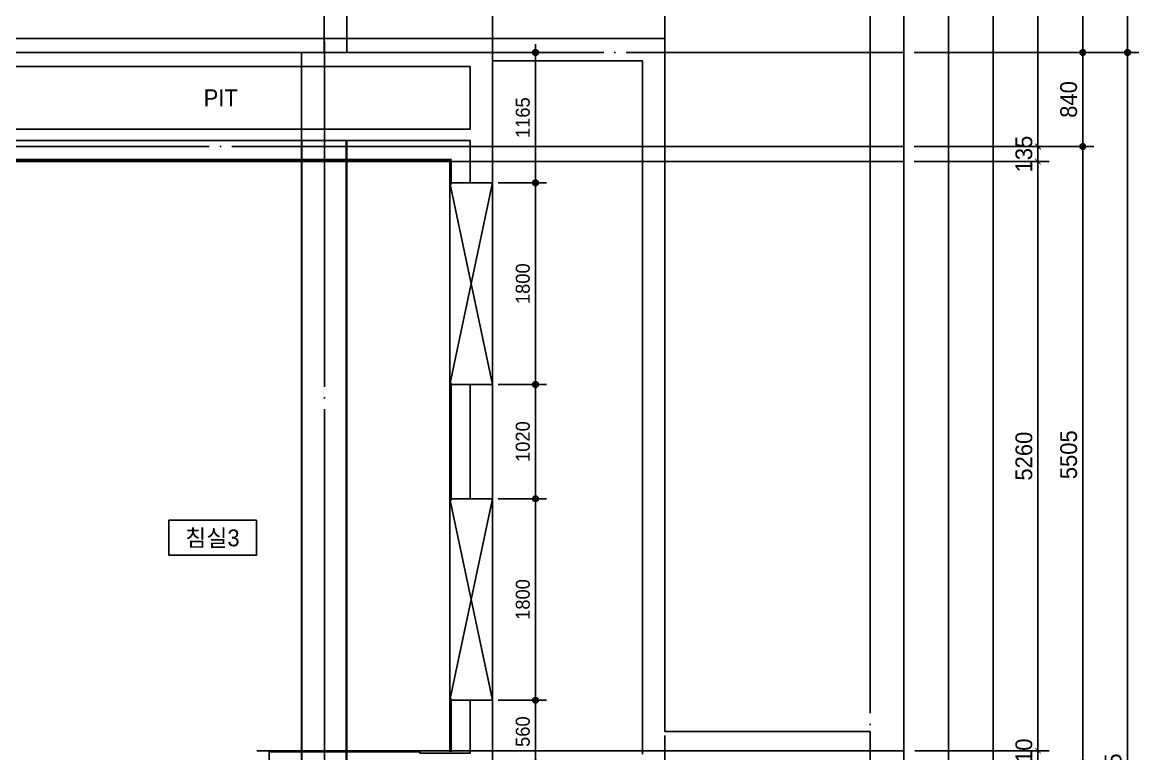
# Model space of a CAD drawing. Header units: millimetres. Extents: x 0 to 92204, y -190080 to 23760.
# Drawn here: x 75107 to 85083, y -84330 to -77800 of the extents above; entities that cross this region are included whole.
import ezdxf
from ezdxf.enums import TextEntityAlignment as Align
from ezdxf.xclip import XClip

# ---------------------------------------------------------------- set-up
doc = ezdxf.new("R2010")
doc.units = ezdxf.units.MM
doc.header["$LTSCALE"] = 100
doc.header["$XCLIPFRAME"] = 0
for name, pattern in [('AUDIT_D_220706163347-0', [0]), ('CEN', [62, 60, -1, 0, -1]), ('HIDDEN', [9.525, 6.35, -3.175])]:
    doc.linetypes.add(name, pattern=pattern)
doc.layers.get('defpoints').update_dxf_attribs({"color": 139})
for name, color, linetype in [('AA-XXXX-DIMS', 7, 'Continuous'), ('CEN_CON', 1, 'CEN'), ('CEN_WALL', 12, 'CEN'), ('CONC', 2, 'Continuous'), ('DIM', 7, 'AUDIT_D_220706163347-0'), ('ELE3_CON', 7, 'Continuous'), ('MC', 135, 'Continuous'), ('ROM', 7, 'AUDIT_D_220706163347-0'), ('WAL_DRY', 7, 'Continuous'), ('실명', 3, 'AUDIT_D_220706163347-0'), ('실명박스', 7, 'AUDIT_D_220706163347-0'), ('창호-open', 4, 'Continuous'), ('확장', 8, 'HIDDEN')]:
    doc.layers.add(name, color=color, linetype=linetype)
doc.layers.add('AA-XXXX-MC', color=153, linetype='AUDIT_D_220706163347-0', plot=False)
doc.styles.add('HAUD01', font='Dotum.ttf')
doc.styles.add('돋움', font='Dotum.ttf')
doc.styles.add('맑은고딕', font='malgun.ttf', dxfattribs={"width": 0.9})
doc.dimstyles.new('DIM-50', dxfattribs={"dimscale": 50, "dimtxt": 3, "dimasz": 1, "dimexe": 2, "dimexo": 2, "dimgap": 1, "dimtad": 1, "dimdec": 0, "dimzin": 0, "dimdsep": 46, "dimtxsty": '맑은고딕', "dimblk1": 'DIMDOT', "dimblk2": 'DIMDOT', "dimsah": 1, "dimcen": 0.09, "dimdle": 2, "dimclrd": 7, "dimclre": 7, "dimclrt": 3, "dimadec": 0, "dimazin": 0, "dimtfac": 1, "dimtdec": 0, "dimtix": 1, "dimtmove": 2, "dimatfit": 3, "dimldrblk": 'DIMDOT', "dimfxl": 1, "dimtolj": 1, "dimtzin": 0, "dimarcsym": 0})
doc.dimstyles.new('MCDIM-50', dxfattribs={"dimscale": 50, "dimtxt": 3, "dimasz": 1, "dimexe": 2, "dimexo": 2, "dimgap": 1, "dimtad": 1, "dimdec": 0, "dimzin": 0, "dimdsep": 46, "dimtxsty": '맑은고딕', "dimblk1": 'ARCHTICK', "dimblk2": 'ARCHTICK', "dimsah": 1, "dimcen": 0.09, "dimdle": 2, "dimclrd": 7, "dimclre": 7, "dimclrt": 3, "dimadec": 0, "dimazin": 0, "dimtfac": 1, "dimtdec": 0, "dimtix": 1, "dimtmove": 2, "dimatfit": 3, "dimldrblk": 'ARCHTICK', "dimfxl": 1, "dimtolj": 1, "dimtzin": 0, "dimarcsym": 0})
doc.dimstyles.new('내부100', dxfattribs={"dimscale": 50, "dimtxt": 2.5, "dimasz": 1, "dimexe": 2, "dimexo": 1, "dimgap": 1, "dimtad": 1, "dimdec": 0, "dimzin": 0, "dimdsep": 46, "dimtxsty": '돋움', "dimblk1": 'DIMDOT', "dimblk2": 'DIMDOT', "dimsah": 1, "dimcen": 0.09, "dimdle": 2, "dimclrd": 7, "dimclre": 7, "dimclrt": 3, "dimadec": 0, "dimazin": 0, "dimtfac": 1, "dimtdec": 0, "dimtix": 1, "dimtmove": 2, "dimatfit": 3, "dimldrblk": 'DIMDOT', "dimfxl": 1, "dimtolj": 1, "dimtzin": 0, "dimarcsym": 0})

# ---------------------------------------------------------------- blocks, each defined once
blk = doc.blocks.new('U-121B(확장)1', base_point=(292391.8, -178477.8))
at = {"layer": 'CEN_CON'}
for p, q in [((315426.8, -163222.8), (315426.8, -171122.8)), ((317261.8, -163222.8), (317261.8, -178777.8)), ((308881.8, -163322.8), (317556.8, -163322.8))]:
    blk.add_line(p, q, dxfattribs=at)
at = {"layer": 'CEN_WALL'}
for p, q in [((312386.8, -172507.8), (312386.8, -163222.8)), ((317556.8, -164162.8), (308881.8, -164162.8))]:
    blk.add_line(p, q, dxfattribs=at)
at = {"layer": 'CONC'}
for p, q in [((308981.8, -163197.8), (313886.8, -163197.8)), ((313886.8, -163197.8), (313886.8, -164487.8)), ((309231.8, -163447.8), (313686.8, -163447.8)), ((313686.8, -163447.8), (313686.8, -164007.8)), ((313686.8, -164007.8), (309231.8, -164007.8)), ((313686.8, -164107.8), (309231.8, -164107.8)), ((313686.8, -164107.8), (313686.8, -164487.8)), ((313686.8, -164487.8), (313886.8, -164487.8)), ((313686.8, -166287.8), (313686.8, -167307.8)), ((313686.8, -166287.8), (313886.8, -166287.8)), ((313886.8, -166287.8), (313886.8, -167307.8)), ((313686.8, -167307.8), (313886.8, -167307.8)), ((313686.8, -169107.8), (313686.8, -169580.8)), ((313686.8, -169107.8), (313886.8, -169107.8)), ((313886.8, -169107.8), (313886.8, -171097.8)), ((313236.8, -169567.8), (311891.8, -169567.8)), ((311891.8, -169567.8), (311891.8, -169767.8)), ((313236.8, -169580.8), (313236.8, -169567.8)), ((313236.8, -169580.8), (313686.8, -169580.8))]:
    blk.add_line(p, q, dxfattribs=at)
at = {"layer": 'ELE3_CON'}
for p, q in [((313886.8, -163197.8), (315426.8, -163197.8)), ((315426.8, -163197.8), (315426.8, -169387.8)), ((313886.8, -163397.8), (315226.8, -163397.8)), ((315226.8, -163397.8), (315226.8, -169587.8)), ((313886.8, -164487.8), (313886.8, -166287.8)), ((313886.8, -167307.8), (313886.8, -169107.8)), ((315426.8, -169387.8), (317261.8, -169387.8)), ((317261.8, -169387.8), (317261.8, -172862.8))]:
    blk.add_line(p, q, dxfattribs=at)
at = {"layer": 'MC'}
for p, q in [((312181.8, -172507.8), (312181.8, -163322.8)), ((317556.8, -164297.8), (308881.8, -164297.8)), ((317561.8, -169557.8), (311781.8, -169557.8))]:
    blk.add_line(p, q, dxfattribs=at)
at = {"layer": 'WAL_DRY'}
for p, q in [((313516.8, -164277.8), (309361.8, -164277.8)), ((313506.8, -164287.8), (309371.8, -164287.8)), ((313506.8, -164502.8), (313506.8, -164287.8)), ((313516.8, -164502.8), (313516.8, -164277.8)), ((313506.8, -167322.8), (313506.8, -166272.8)), ((313516.8, -167322.8), (313516.8, -166272.8)), ((313506.8, -169567.8), (313506.8, -169092.8)), ((313516.8, -169567.8), (313516.8, -169092.8))]:
    blk.add_line(p, q, dxfattribs=at)
at = {"layer": '확장', "ltscale": 0.5, "const_width": 20}
for points in [[(312181.8, -164107.8), (312181.8, -172407.8), (313506.8, -172407.8)], [(312581.8, -164107.8), (312581.8, -172007.8), (313506.8, -172007.8)]]:
    blk.add_lwpolyline(points, dxfattribs=at)
blk = doc.blocks.new('DIMDOT')
at = {"layer": 'AA-XXXX-DIMS'}
for p, q in [((-1.5, 0), (1.5, 0)), ((0, -1.5), (0, 1.5))]:
    blk.add_line(p, q, dxfattribs=at)
for radius in [0.5, 0.25]:
    blk.add_circle((0, 0), radius, dxfattribs=at)
blk = doc.blocks.new('*D2627')
at = {"layer": 'defpoints', "color": 0, "transparency": 16777216}
for p in [(32827.2, -102668.4), (34428.9, -102668.4), (32828.9, -108173.4)]:
    blk.add_point(p, dxfattribs=at)
at = {"layer": 'DIM', "color": 7, "lineweight": -2, "transparency": 16777216}
for p, q in [((32927.2, -102668.4), (34528.9, -102668.4)), ((34428.9, -108123.4), (34428.9, -102718.4)), ((32928.9, -108173.4), (34528.9, -108173.4))]:
    blk.add_line(p, q, dxfattribs=at)
at = {"layer": 'DIM', "color": 7, "lineweight": -2, "transparency": 16777216, "xscale": 50, "yscale": 50, "zscale": 50}
for p, rotation in [((34428.9, -102668.4), 90), ((34428.9, -108173.4), 270)]:
    blk.add_blockref('DIMDOT', p, dxfattribs=dict(at, rotation=rotation))
at = {"layer": 'DIM', "color": 3, "transparency": 16777216, "insert": (34303.8, -105420.9), "char_height": 150, "attachment_point": 5, "rotation": 90, "style": 'HAUD01'}
blk.add_mtext('\\A1;5505', dxfattribs=at)
blk = doc.blocks.new('*D2628')
at = {"layer": 'defpoints', "color": 0, "transparency": 16777216}
for p in [(32823.9, -101828.4), (34428.9, -101828.4), (32827.2, -102668.4)]:
    blk.add_point(p, dxfattribs=at)
at = {"layer": 'DIM', "color": 7, "lineweight": -2, "transparency": 16777216}
for p, q in [((32923.9, -101828.4), (34528.9, -101828.4)), ((34428.9, -102618.4), (34428.9, -101878.4)), ((32927.2, -102668.4), (34528.9, -102668.4))]:
    blk.add_line(p, q, dxfattribs=at)
at = {"layer": 'DIM', "color": 7, "lineweight": -2, "transparency": 16777216, "xscale": 50, "yscale": 50, "zscale": 50}
for p, rotation in [((34428.9, -101828.4), 90), ((34428.9, -102668.4), 270)]:
    blk.add_blockref('DIMDOT', p, dxfattribs=dict(at, rotation=rotation))
at = {"layer": 'DIM', "color": 3, "transparency": 16777216, "insert": (34303.8, -102248.4), "char_height": 150, "attachment_point": 5, "rotation": 90, "style": 'HAUD01'}
blk.add_mtext('\\A1;840', dxfattribs=at)
blk = doc.blocks.new('*D2629')
at = {"layer": 'defpoints', "color": 0, "transparency": 16777216}
for p in [(32823.9, -101828.4), (34828.9, -101828.4), (32828.9, -116983.4)]:
    blk.add_point(p, dxfattribs=at)
at = {"layer": 'DIM', "color": 7, "lineweight": -2, "transparency": 16777216}
for p, q in [((32923.9, -101828.4), (34928.9, -101828.4)), ((34828.9, -116933.4), (34828.9, -101878.4)), ((32928.9, -116983.4), (34928.9, -116983.4))]:
    blk.add_line(p, q, dxfattribs=at)
at = {"layer": 'DIM', "color": 7, "lineweight": -2, "transparency": 16777216, "xscale": 50, "yscale": 50, "zscale": 50}
for p, rotation in [((34828.9, -101828.4), 90), ((34828.9, -116983.4), 270)]:
    blk.add_blockref('DIMDOT', p, dxfattribs=dict(at, rotation=rotation))
at = {"layer": 'DIM', "color": 3, "transparency": 16777216, "insert": (34701, -108360.9), "char_height": 150, "attachment_point": 5, "rotation": 90, "style": 'HAUD01'}
blk.add_mtext('\\A1;15155', dxfattribs=at)
blk = doc.blocks.new('_ArchTick')
at = {"color": 0, "linetype": 'ByBlock', "const_width": 0.15}
blk.add_lwpolyline([(-0.5, -0.5), (0.5, 0.5)], dxfattribs=at)
blk = doc.blocks.new('*D2633')
at = {"layer": 'defpoints', "color": 0, "linetype": 'ByBlock', "transparency": 16777216}
for p in [(32828.9, -108063.4), (34028.9, -108063.4), (32828.9, -108173.4)]:
    blk.add_point(p, dxfattribs=at)
at = {"layer": 'DIM', "color": 7, "linetype": 'ByBlock', "lineweight": -2, "transparency": 16777216}
for p, q in [((34028.9, -108063.4), (34028.9, -108013.4)), ((32928.9, -108063.4), (34128.9, -108063.4)), ((34028.9, -108173.4), (34028.9, -108063.4)), ((32928.9, -108173.4), (34128.9, -108173.4)), ((34028.9, -108173.4), (34028.9, -108223.4))]:
    blk.add_line(p, q, dxfattribs=at)
at = {"layer": 'DIM', "color": 7, "linetype": 'ByBlock', "lineweight": -2, "transparency": 16777216, "xscale": 50, "yscale": 50, "zscale": 50}
for p, rotation in [((34028.9, -108063.4), 270), ((34028.9, -108173.4), 90)]:
    blk.add_blockref('_ArchTick', p, dxfattribs=dict(at, rotation=rotation))
at = {"layer": 'DIM', "color": 3, "linetype": 'ByBlock', "transparency": 16777216, "insert": (33903.8, -108118.4), "char_height": 150, "attachment_point": 5, "rotation": 90, "style": 'HAUD01'}
blk.add_mtext('\\A1;110', dxfattribs=at)
blk = doc.blocks.new('*D2634')
at = {"layer": 'defpoints', "color": 0, "linetype": 'ByBlock', "transparency": 16777216}
for p in [(32822.2, -102803.4), (34028.9, -102803.4), (32828.9, -108063.4)]:
    blk.add_point(p, dxfattribs=at)
at = {"layer": 'DIM', "color": 7, "linetype": 'ByBlock', "lineweight": -2, "transparency": 16777216}
for p, q in [((34028.9, -108163.4), (34028.9, -102703.4)), ((32922.2, -102803.4), (34128.9, -102803.4)), ((32928.9, -108063.4), (34128.9, -108063.4))]:
    blk.add_line(p, q, dxfattribs=at)
at = {"layer": 'DIM', "color": 7, "linetype": 'ByBlock', "lineweight": -2, "transparency": 16777216, "xscale": 50, "yscale": 50, "zscale": 50}
for p, rotation in [((34028.9, -102803.4), 90), ((34028.9, -108063.4), 270)]:
    blk.add_blockref('_ArchTick', p, dxfattribs=dict(at, rotation=rotation))
at = {"layer": 'DIM', "color": 3, "linetype": 'ByBlock', "transparency": 16777216, "insert": (33903.8, -105433.4), "char_height": 150, "attachment_point": 5, "rotation": 90, "style": 'HAUD01'}
blk.add_mtext('\\A1;5260', dxfattribs=at)
blk = doc.blocks.new('*D2635')
at = {"layer": 'defpoints', "color": 0, "linetype": 'ByBlock', "transparency": 16777216}
for p in [(32822.2, -102668.4), (34028.9, -102668.4), (32822.2, -102803.4)]:
    blk.add_point(p, dxfattribs=at)
at = {"layer": 'DIM', "color": 7, "linetype": 'ByBlock', "lineweight": -2, "transparency": 16777216}
for p, q in [((34028.9, -102668.4), (34028.9, -102618.4)), ((32922.2, -102668.4), (34128.9, -102668.4)), ((34028.9, -102803.4), (34028.9, -102668.4)), ((32922.2, -102803.4), (34128.9, -102803.4)), ((34028.9, -102803.4), (34028.9, -102853.4))]:
    blk.add_line(p, q, dxfattribs=at)
at = {"layer": 'DIM', "color": 7, "linetype": 'ByBlock', "lineweight": -2, "transparency": 16777216, "xscale": 50, "yscale": 50, "zscale": 50}
for p, rotation in [((34028.9, -102668.4), 270), ((34028.9, -102803.4), 90)]:
    blk.add_blockref('_ArchTick', p, dxfattribs=dict(at, rotation=rotation))
at = {"layer": 'DIM', "color": 3, "linetype": 'ByBlock', "transparency": 16777216, "insert": (33903.8, -102735.9), "char_height": 150, "attachment_point": 5, "rotation": 90, "style": 'HAUD01'}
blk.add_mtext('\\A1;135', dxfattribs=at)
blk = doc.blocks.new('*D1011')
at = {"layer": 'defpoints', "color": 0, "transparency": 16777216}
for p in [(79307.8, -83853.4), (79692.4, -83853.4), (79307.8, -84413.4)]:
    blk.add_point(p, dxfattribs=at)
at = {"layer": 'DIM', "color": 7, "lineweight": -2, "transparency": 16777216}
for p, q in [((79357.8, -83853.4), (79792.4, -83853.4)), ((79692.4, -84363.4), (79692.4, -83903.4)), ((79357.8, -84413.4), (79792.4, -84413.4))]:
    blk.add_line(p, q, dxfattribs=at)
at = {"layer": 'DIM', "color": 7, "lineweight": -2, "transparency": 16777216, "xscale": 50, "yscale": 50, "zscale": 50}
for p, rotation in [((79692.4, -83853.4), 90), ((79692.4, -84413.4), 270)]:
    blk.add_blockref('DIMDOT', p, dxfattribs=dict(at, rotation=rotation))
at = {"layer": 'DIM', "color": 3, "transparency": 16777216, "insert": (79579.8, -84133.4), "char_height": 125, "attachment_point": 5, "rotation": 90, "style": '돋움'}
blk.add_mtext('\\A1;560', dxfattribs=at)
blk = doc.blocks.new('*D1012')
at = {"layer": 'defpoints', "color": 0, "transparency": 16777216}
for p in [(79307.8, -82053.4), (79692.4, -82053.4), (79307.8, -83853.4)]:
    blk.add_point(p, dxfattribs=at)
at = {"layer": 'DIM', "color": 7, "lineweight": -2, "transparency": 16777216}
for p, q in [((79357.8, -82053.4), (79792.4, -82053.4)), ((79692.4, -83803.4), (79692.4, -82103.4)), ((79357.8, -83853.4), (79792.4, -83853.4))]:
    blk.add_line(p, q, dxfattribs=at)
at = {"layer": 'DIM', "color": 7, "lineweight": -2, "transparency": 16777216, "xscale": 50, "yscale": 50, "zscale": 50}
for p, rotation in [((79692.4, -82053.4), 90), ((79692.4, -83853.4), 270)]:
    blk.add_blockref('DIMDOT', p, dxfattribs=dict(at, rotation=rotation))
at = {"layer": 'DIM', "color": 3, "transparency": 16777216, "insert": (79579.8, -82953.4), "char_height": 125, "attachment_point": 5, "rotation": 90, "style": '돋움'}
blk.add_mtext('\\A1;1800', dxfattribs=at)
blk = doc.blocks.new('*D1013')
at = {"layer": 'defpoints', "color": 0, "transparency": 16777216}
for p in [(79307.8, -81033.4), (79692.4, -81033.4), (79307.8, -82053.4)]:
    blk.add_point(p, dxfattribs=at)
at = {"layer": 'DIM', "color": 7, "lineweight": -2, "transparency": 16777216}
for p, q in [((79357.8, -81033.4), (79792.4, -81033.4)), ((79692.4, -82003.4), (79692.4, -81083.4)), ((79357.8, -82053.4), (79792.4, -82053.4))]:
    blk.add_line(p, q, dxfattribs=at)
at = {"layer": 'DIM', "color": 7, "lineweight": -2, "transparency": 16777216, "xscale": 50, "yscale": 50, "zscale": 50}
for p, rotation in [((79692.4, -81033.4), 90), ((79692.4, -82053.4), 270)]:
    blk.add_blockref('DIMDOT', p, dxfattribs=dict(at, rotation=rotation))
at = {"layer": 'DIM', "color": 3, "transparency": 16777216, "insert": (79579.8, -81543.4), "char_height": 125, "attachment_point": 5, "rotation": 90, "style": '돋움'}
blk.add_mtext('\\A1;1020', dxfattribs=at)
blk = doc.blocks.new('*D1014')
at = {"layer": 'defpoints', "color": 0, "transparency": 16777216}
for p in [(79307.8, -79233.4), (79692.4, -79233.4), (79307.8, -81033.4)]:
    blk.add_point(p, dxfattribs=at)
at = {"layer": 'DIM', "color": 7, "lineweight": -2, "transparency": 16777216}
for p, q in [((79357.8, -79233.4), (79792.4, -79233.4)), ((79692.4, -80983.4), (79692.4, -79283.4)), ((79357.8, -81033.4), (79792.4, -81033.4))]:
    blk.add_line(p, q, dxfattribs=at)
at = {"layer": 'DIM', "color": 7, "lineweight": -2, "transparency": 16777216, "xscale": 50, "yscale": 50, "zscale": 50}
for p, rotation in [((79692.4, -79233.4), 90), ((79692.4, -81033.4), 270)]:
    blk.add_blockref('DIMDOT', p, dxfattribs=dict(at, rotation=rotation))
at = {"layer": 'DIM', "color": 3, "transparency": 16777216, "insert": (79579.8, -80133.4), "char_height": 125, "attachment_point": 5, "rotation": 90, "style": '돋움'}
blk.add_mtext('\\A1;1800', dxfattribs=at)
blk = doc.blocks.new('*D1015')
at = {"layer": 'defpoints', "color": 0, "transparency": 16777216}
for p in [(79307.8, -78068.4), (79692.4, -78068.4), (79307.8, -79233.4)]:
    blk.add_point(p, dxfattribs=at)
at = {"layer": 'DIM', "color": 7, "lineweight": -2, "transparency": 16777216}
for p, q in [((79357.8, -78068.4), (79792.4, -78068.4)), ((79692.4, -79183.4), (79692.4, -78118.4)), ((79357.8, -79233.4), (79792.4, -79233.4))]:
    blk.add_line(p, q, dxfattribs=at)
at = {"layer": 'DIM', "color": 7, "lineweight": -2, "transparency": 16777216, "xscale": 50, "yscale": 50, "zscale": 50}
for p, rotation in [((79692.4, -78068.4), 90), ((79692.4, -79233.4), 270)]:
    blk.add_blockref('DIMDOT', p, dxfattribs=dict(at, rotation=rotation))
at = {"layer": 'DIM', "color": 3, "transparency": 16777216, "insert": (79579.8, -78650.9), "char_height": 125, "attachment_point": 5, "rotation": 90, "style": '돋움'}
blk.add_mtext('\\A1;1165', dxfattribs=at)
blk = doc.blocks.new('DIM-1108')
at = {"layer": 'DIM'}
for base, p1, p2, picture, middle in [((34428.9, -101828.4), (32827.2, -102668.4), (32823.9, -101828.4), '*D2628', (34303.8, -102248.4)), ((34428.9, -102668.4), (32828.9, -108173.4), (32827.2, -102668.4), '*D2627', (34303.8, -105420.9))]:
    dim = blk.add_linear_dim(base=base, p1=p1, p2=p2, angle=270, dimstyle='DIM-50', override={"dimscale": 50, "dimtxsty": 'HAUD01'}, dxfattribs=at)
    dim.commit()
    dim.dimension.update_dxf_attribs({"geometry": picture, "text_midpoint": middle})
dim = blk.add_linear_dim(base=(34828.9, -101828.4), p1=(32828.9, -116983.4), p2=(32823.9, -101828.4), angle=270, dimstyle='DIM-50', override={"dimscale": 50, "dimtxsty": 'HAUD01'}, dxfattribs=at)
dim.commit()
dim.dimension.update_dxf_attribs({"geometry": '*D2629', "text_midpoint": (34701, -108360.9), "dimtype": 128})
at = {"layer": 'DIM', "linetype": 'ByBlock'}
for base, p1, p2, picture, middle in [((34028.9, -102668.4), (32822.2, -102803.4), (32822.2, -102668.4), '*D2635', (33903.8, -102735.9)), ((34028.9, -102803.4), (32828.9, -108063.4), (32822.2, -102803.4), '*D2634', (33903.8, -105433.4)), ((34028.9, -108063.4), (32828.9, -108173.4), (32828.9, -108063.4), '*D2633', (33903.8, -108118.4))]:
    dim = blk.add_linear_dim(base=base, p1=p1, p2=p2, angle=270, dimstyle='MCDIM-50', override={"dimtxsty": 'HAUD01'}, dxfattribs=at)
    dim.commit()
    dim.dimension.update_dxf_attribs({"geometry": picture, "text_midpoint": middle})

msp = doc.modelspace()

# ---------------------------------------------------------------- linework, layer by layer
at = {"layer": 'AA-XXXX-MC'}
msp.add_line((77802.8, -78068.4), (77802.8, -77003.4), dxfattribs=at)
at = {"layer": 'CEN_CON'}
for p, q in [((78007.8, -78068.4), (78007.8, -77003.4)), ((79307.8, -80278.4), (79307.8, -77003.4)), ((80847.8, -78068.4), (80847.8, -77003.4)), ((82682.8, -78068.4), (82682.8, -77003.4))]:
    msp.add_line(p, q, dxfattribs=at)
at = {"layer": 'defpoints'}
for points in [[(54658.1, -75003.4), (84982.8, -75003.4), (84982.8, -95523.4), (54658.1, -95523.4)], [(55058.1, -75403.4), (84582.8, -75403.4), (84582.8, -95123.4), (55058.1, -95123.4)], [(55458.1, -75803.4), (84182.8, -75803.4), (84182.8, -94723.4), (55458.1, -94723.4)], [(55858.1, -76203.4), (83782.8, -76203.4), (83782.8, -94323.4), (55858.1, -94323.4)], [(56258.1, -76603.4), (83382.8, -76603.4), (83382.8, -93923.4), (56258.1, -93923.4)], [(56658.1, -77003.4), (82982.8, -77003.4), (82982.8, -93523.4), (56658.1, -93523.4)]]:
    msp.add_lwpolyline(points, close=True, dxfattribs=at)
at = {"layer": '실명박스'}
msp.add_lwpolyline([(76416.5, -82246.3), (76416.5, -82558.8), (77198.1, -82558.8), (77198.1, -82246.3)], close=True, dxfattribs=at)
at = {"layer": '창호-open'}
for p, q in [((79307.8, -81033.4), (78927.8, -79233.4)), ((78927.8, -81033.4), (79307.8, -79233.4)), ((79307.8, -83853.4), (78927.8, -82053.4)), ((78927.8, -83853.4), (79307.8, -82053.4))]:
    msp.add_line(p, q, dxfattribs=at)
for points in [[(79307.8, -81033.4), (79307.8, -79233.4), (78927.8, -79233.4), (78927.8, -81033.4)], [(79307.8, -83853.4), (79307.8, -82053.4), (78927.8, -82053.4), (78927.8, -83853.4)]]:
    msp.add_lwpolyline(points, close=True, dxfattribs=at)

# ---------------------------------------------------------------- block references
msp.add_blockref('DIM-1108', (50153.9, 23760))
ref = msp.add_blockref('U-121B(확장)1', (57812.8, -93223.4))
XClip(ref).set_block_clipping_path([(291236.9970359709, -178777.7726251345), (317561.77152699, -162257.7726268454)])

# ---------------------------------------------------------------- texts
at = {"layer": 'ROM', "color": 3, "style": 'HAUD01'}
msp.add_text('PIT', height=150, dxfattribs=at).set_placement((76880.3, -78473.4), align=Align.MIDDLE)
at = {"layer": '실명', "style": 'HAUD01'}
msp.add_text('침실3', height=150, dxfattribs=at).set_placement((76805.9, -82400.3), align=Align.MIDDLE)

# ---------------------------------------------------------------- dimensions: what is measured, and where the dimension line sits
at = {"layer": 'DIM'}
for base, p1, p2, picture, middle in [((79692.4, -78068.4), (79307.8, -79233.4), (79307.8, -78068.4), '*D1015', (79579.8, -78650.9)), ((79692.4, -79233.4), (79307.8, -81033.4), (79307.8, -79233.4), '*D1014', (79579.8, -80133.4)), ((79692.4, -81033.4), (79307.8, -82053.4), (79307.8, -81033.4), '*D1013', (79579.8, -81543.4)), ((79692.4, -82053.4), (79307.8, -83853.4), (79307.8, -82053.4), '*D1012', (79579.8, -82953.4)), ((79692.4, -83853.4), (79307.8, -84413.4), (79307.8, -83853.4), '*D1011', (79579.8, -84133.4))]:
    dim = msp.add_linear_dim(base=base, p1=p1, p2=p2, angle=270, dimstyle='내부100', override={"dimscale": 50}, dxfattribs=at)
    dim.commit()
    dim.dimension.update_dxf_attribs({"geometry": picture, "text_midpoint": middle})

doc.saveas('drawing.dxf')
